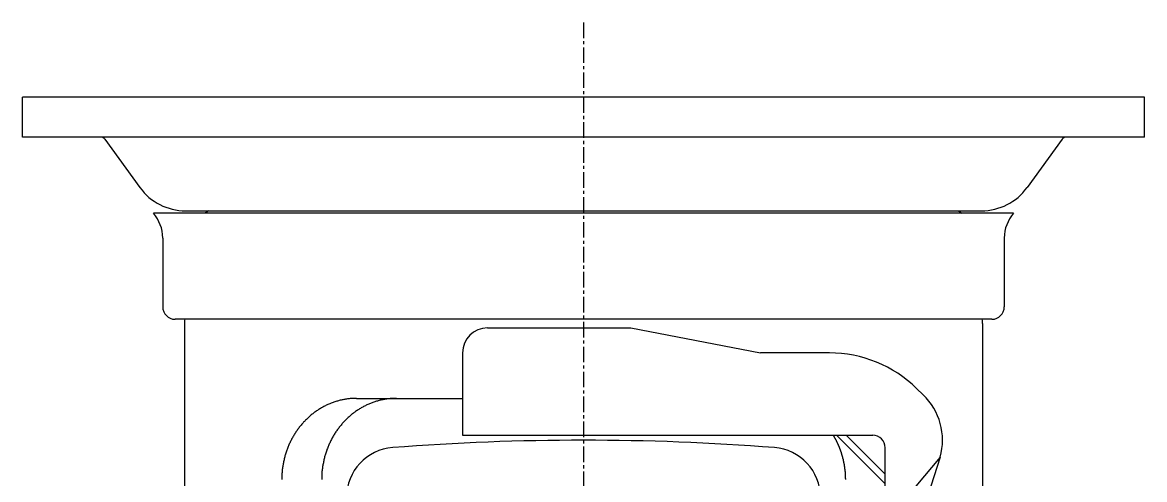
# Model space of a CAD drawing. Extents: x -2887 to -2607, y -818 to -346.
# Drawn here: x -2886.6 to -2796.6, y -572 to -535.4 of the extents above; entities that cross this region are included whole.
import ezdxf

# ---------------------------------------------------------------- set-up
doc = ezdxf.new("R2010")
doc.units = 0
doc.linetypes.add('CENTER', pattern=[2, 1.25, -0.25, 0.25, -0.25])
doc.layers.get('0').update_dxf_attribs({"linetype": 'CONTINUOUS'})
doc.layers.add('CENTER', color=1, linetype='CENTER')

msp = doc.modelspace()

# ---------------------------------------------------------------- linework, layer by layer
at = {"color": 7, "linetype": 'CONTINUOUS'}
for p, q in [((-2886.574, -544.567), (-2886.574, -541.367)), ((-2796.574, -541.367), (-2886.574, -541.367)), ((-2796.574, -544.567), (-2796.574, -541.367)), ((-2796.574, -544.567), (-2886.574, -544.567)), ((-2879.954, -544.733), (-2877.149, -548.607)), ((-2803.194, -544.733), (-2806, -548.607)), ((-2807.074, -550.667), (-2876.074, -550.667)), ((-2873.504, -550.467), (-2809.644, -550.467)), ((-2871.658, -550.467), (-2871.917, -550.667)), ((-2811.491, -550.467), (-2811.232, -550.667)), ((-2875.324, -552.652), (-2875.324, -558.167)), ((-2807.824, -552.652), (-2807.824, -558.167)), ((-2808.824, -559.167), (-2874.324, -559.167)), ((-2873.574, -559.505), (-2873.574, -593.433)), ((-2809.574, -559.505), (-2809.574, -576.634)), ((-2849.274, -559.862), (-2837.774, -559.862)), ((-2837.774, -559.862), (-2827.384, -561.865)), ((-2851.274, -561.852), (-2851.274, -568.465)), ((-2821.85, -561.865), (-2827.384, -561.865)), ((-2814.86, -564.713), (-2814.332, -565.229)), ((-2859.774, -565.505), (-2851.274, -565.505)), ((-2851.274, -568.465), (-2818.374, -568.465)), ((-2817.374, -572.362), (-2821.271, -568.465)), ((-2817.374, -571.596), (-2820.506, -568.465)), ((-2817.374, -614.523), (-2817.374, -569.452)), ((-2812.966, -570.211), (-2816.199, -574.05)), ((-2812.966, -570.211), (-2814.774, -575.852))]:
    msp.add_line(p, q, dxfattribs=at)
for points in [[(-2859.77, -565.505, 0), (-2859.85, -565.505, 0), (-2859.92, -565.507, 0), (-2860, -565.509, 0), (-2860.07, -565.513, 0), (-2860.14, -565.517, 0), (-2860.22, -565.523, 0), (-2860.29, -565.529, 0), (-2860.36, -565.536, 0), (-2860.44, -565.545, 0), (-2860.51, -565.554, 0), (-2860.58, -565.564, 0), (-2860.65, -565.575, 0), (-2860.73, -565.588, 0), (-2860.8, -565.601, 0), (-2860.87, -565.615, 0), (-2860.94, -565.63, 0), (-2861.02, -565.646, 0), (-2861.09, -565.663, 0), (-2861.16, -565.681, 0), (-2861.23, -565.7, 0), (-2861.3, -565.72, 0), (-2861.37, -565.741, 0), (-2861.45, -565.763, 0), (-2861.52, -565.785, 0), (-2861.59, -565.809, 0), (-2861.66, -565.834, 0), (-2861.73, -565.859, 0), (-2861.8, -565.886, 0), (-2861.86, -565.913, 0), (-2861.93, -565.941, 0), (-2862, -565.97, 0), (-2862.07, -566.001, 0), (-2862.14, -566.032, 0), (-2862.21, -566.063, 0), (-2862.27, -566.096, 0), (-2862.34, -566.13, 0), (-2862.41, -566.165, 0), (-2862.47, -566.2, 0), (-2862.54, -566.237, 0), (-2862.6, -566.274, 0), (-2862.67, -566.312, 0), (-2862.73, -566.351, 0), (-2862.8, -566.391, 0), (-2862.86, -566.431, 0), (-2862.92, -566.473, 0), (-2862.98, -566.515, 0), (-2863.05, -566.558, 0), (-2863.11, -566.602, 0), (-2863.17, -566.647, 0), (-2863.23, -566.693, 0), (-2863.29, -566.739, 0), (-2863.35, -566.786, 0), (-2863.41, -566.834, 0), (-2863.47, -566.883, 0), (-2863.52, -566.933, 0), (-2863.58, -566.983, 0), (-2863.64, -567.034, 0), (-2863.69, -567.086, 0), (-2863.75, -567.138, 0), (-2863.8, -567.192, 0), (-2863.86, -567.246, 0), (-2863.91, -567.3, 0), (-2863.96, -567.356, 0), (-2864.02, -567.412, 0), (-2864.07, -567.469, 0), (-2864.12, -567.526, 0), (-2864.17, -567.585, 0), (-2864.22, -567.644, 0), (-2864.27, -567.703, 0), (-2864.32, -567.763, 0), (-2864.37, -567.824, 0), (-2864.41, -567.886, 0), (-2864.46, -567.948, 0), (-2864.5, -568.01, 0), (-2864.55, -568.074, 0), (-2864.59, -568.137, 0), (-2864.64, -568.202, 0), (-2864.68, -568.267, 0), (-2864.72, -568.333, 0), (-2864.76, -568.399, 0), (-2864.8, -568.465, 0), (-2864.84, -568.533, 0), (-2864.88, -568.6, 0), (-2864.92, -568.669, 0), (-2864.96, -568.738, 0), (-2864.99, -568.807, 0), (-2865.03, -568.877, 0), (-2865.07, -568.947, 0), (-2865.1, -569.018, 0), (-2865.13, -569.089, 0), (-2865.17, -569.16, 0), (-2865.2, -569.232, 0), (-2865.23, -569.305, 0), (-2865.26, -569.378, 0), (-2865.29, -569.451, 0), (-2865.32, -569.525, 0), (-2865.35, -569.599, 0), (-2865.37, -569.673, 0), (-2865.4, -569.748, 0), (-2865.42, -569.823, 0), (-2865.45, -569.898, 0), (-2865.47, -569.974, 0), (-2865.49, -570.05, 0), (-2865.52, -570.126, 0), (-2865.54, -570.203, 0), (-2865.56, -570.28, 0), (-2865.58, -570.357, 0), (-2865.59, -570.434, 0), (-2865.61, -570.512, 0), (-2865.63, -570.59, 0), (-2865.64, -570.668, 0), (-2865.66, -570.746, 0), (-2865.67, -570.824, 0), (-2865.69, -570.903, 0), (-2865.7, -570.982, 0), (-2865.71, -571.061, 0), (-2865.72, -571.14, 0), (-2865.73, -571.219, 0), (-2865.74, -571.299, 0), (-2865.75, -571.378, 0), (-2865.75, -571.458, 0), (-2865.76, -571.537, 0), (-2865.76, -571.617, 0), (-2865.77, -571.697, 0), (-2865.77, -571.777, 0), (-2865.77, -571.857, 0), (-2865.77, -571.936, 0), (-2865.77, -572.016, 0)], [(-2856.57, -565.505, 0), (-2856.65, -565.505, 0), (-2856.72, -565.507, 0), (-2856.8, -565.509, 0), (-2856.87, -565.513, 0), (-2856.94, -565.517, 0), (-2857.02, -565.523, 0), (-2857.09, -565.529, 0), (-2857.16, -565.536, 0), (-2857.24, -565.545, 0), (-2857.31, -565.554, 0), (-2857.38, -565.564, 0), (-2857.45, -565.575, 0), (-2857.53, -565.588, 0), (-2857.6, -565.601, 0), (-2857.67, -565.615, 0), (-2857.74, -565.63, 0), (-2857.82, -565.646, 0), (-2857.89, -565.663, 0), (-2857.96, -565.681, 0), (-2858.03, -565.7, 0), (-2858.1, -565.72, 0), (-2858.17, -565.741, 0), (-2858.25, -565.763, 0), (-2858.32, -565.785, 0), (-2858.39, -565.809, 0), (-2858.46, -565.834, 0), (-2858.53, -565.859, 0), (-2858.6, -565.886, 0), (-2858.66, -565.913, 0), (-2858.73, -565.941, 0), (-2858.8, -565.97, 0), (-2858.87, -566.001, 0), (-2858.94, -566.032, 0), (-2859.01, -566.063, 0), (-2859.07, -566.096, 0), (-2859.14, -566.13, 0), (-2859.21, -566.165, 0), (-2859.27, -566.2, 0), (-2859.34, -566.237, 0), (-2859.4, -566.274, 0), (-2859.47, -566.312, 0), (-2859.53, -566.351, 0), (-2859.6, -566.391, 0), (-2859.66, -566.431, 0), (-2859.72, -566.473, 0), (-2859.78, -566.515, 0), (-2859.85, -566.558, 0), (-2859.91, -566.602, 0), (-2859.97, -566.647, 0), (-2860.03, -566.693, 0), (-2860.09, -566.739, 0), (-2860.15, -566.786, 0), (-2860.21, -566.834, 0), (-2860.27, -566.883, 0), (-2860.32, -566.933, 0), (-2860.38, -566.983, 0), (-2860.44, -567.034, 0), (-2860.49, -567.086, 0), (-2860.55, -567.138, 0), (-2860.6, -567.192, 0), (-2860.66, -567.246, 0), (-2860.71, -567.3, 0), (-2860.76, -567.356, 0), (-2860.82, -567.412, 0), (-2860.87, -567.469, 0), (-2860.92, -567.526, 0), (-2860.97, -567.585, 0), (-2861.02, -567.644, 0), (-2861.07, -567.703, 0), (-2861.12, -567.763, 0), (-2861.17, -567.824, 0), (-2861.21, -567.886, 0), (-2861.26, -567.948, 0), (-2861.3, -568.01, 0), (-2861.35, -568.074, 0), (-2861.39, -568.137, 0), (-2861.44, -568.202, 0), (-2861.48, -568.267, 0), (-2861.52, -568.333, 0), (-2861.56, -568.399, 0), (-2861.6, -568.465, 0), (-2861.64, -568.533, 0), (-2861.68, -568.6, 0), (-2861.72, -568.669, 0), (-2861.76, -568.738, 0), (-2861.79, -568.807, 0), (-2861.83, -568.877, 0), (-2861.87, -568.947, 0), (-2861.9, -569.018, 0), (-2861.93, -569.089, 0), (-2861.97, -569.16, 0), (-2862, -569.232, 0), (-2862.03, -569.305, 0), (-2862.06, -569.378, 0), (-2862.09, -569.451, 0), (-2862.12, -569.525, 0), (-2862.15, -569.599, 0), (-2862.17, -569.673, 0), (-2862.2, -569.748, 0), (-2862.22, -569.823, 0), (-2862.25, -569.898, 0), (-2862.27, -569.974, 0), (-2862.29, -570.05, 0), (-2862.32, -570.126, 0), (-2862.34, -570.203, 0), (-2862.36, -570.28, 0), (-2862.38, -570.357, 0), (-2862.39, -570.434, 0), (-2862.41, -570.512, 0), (-2862.43, -570.59, 0), (-2862.44, -570.668, 0), (-2862.46, -570.746, 0), (-2862.47, -570.824, 0), (-2862.49, -570.903, 0), (-2862.5, -570.982, 0), (-2862.51, -571.061, 0), (-2862.52, -571.14, 0), (-2862.53, -571.219, 0), (-2862.54, -571.299, 0), (-2862.55, -571.378, 0), (-2862.55, -571.458, 0), (-2862.56, -571.537, 0), (-2862.56, -571.617, 0), (-2862.57, -571.697, 0), (-2862.57, -571.777, 0), (-2862.57, -571.857, 0), (-2862.57, -571.936, 0), (-2862.57, -572.016, 0)], [(-2821.55, -568.465, 0), (-2821.53, -568.49, 0), (-2821.52, -568.514, 0), (-2821.5, -568.539, 0), (-2821.49, -568.564, 0), (-2821.47, -568.589, 0), (-2821.46, -568.614, 0), (-2821.44, -568.639, 0), (-2821.43, -568.664, 0), (-2821.42, -568.689, 0), (-2821.4, -568.714, 0), (-2821.39, -568.74, 0), (-2821.38, -568.765, 0), (-2821.36, -568.791, 0), (-2821.35, -568.816, 0), (-2821.34, -568.842, 0), (-2821.32, -568.867, 0), (-2821.31, -568.893, 0), (-2821.3, -568.919, 0), (-2821.28, -568.945, 0), (-2821.27, -568.971, 0), (-2821.26, -568.997, 0), (-2821.25, -569.023, 0), (-2821.23, -569.049, 0), (-2821.22, -569.075, 0), (-2821.21, -569.101, 0), (-2821.2, -569.127, 0), (-2821.19, -569.154, 0), (-2821.17, -569.18, 0), (-2821.16, -569.206, 0), (-2821.15, -569.233, 0), (-2821.14, -569.26, 0), (-2821.13, -569.286, 0), (-2821.12, -569.313, 0), (-2821.1, -569.34, 0), (-2821.09, -569.366, 0), (-2821.08, -569.393, 0), (-2821.07, -569.42, 0), (-2821.06, -569.447, 0), (-2821.05, -569.474, 0), (-2821.04, -569.501, 0), (-2821.03, -569.528, 0), (-2821.02, -569.555, 0), (-2821.01, -569.582, 0), (-2821, -569.61, 0), (-2820.99, -569.637, 0), (-2820.98, -569.664, 0), (-2820.97, -569.692, 0), (-2820.96, -569.719, 0), (-2820.95, -569.747, 0), (-2820.94, -569.774, 0), (-2820.93, -569.802, 0), (-2820.92, -569.829, 0), (-2820.91, -569.857, 0), (-2820.9, -569.885, 0), (-2820.9, -569.912, 0), (-2820.89, -569.94, 0), (-2820.88, -569.968, 0), (-2820.87, -569.996, 0), (-2820.86, -570.024, 0), (-2820.85, -570.052, 0), (-2820.85, -570.08, 0), (-2820.84, -570.108, 0), (-2820.83, -570.136, 0), (-2820.82, -570.164, 0), (-2820.81, -570.192, 0), (-2820.81, -570.22, 0), (-2820.8, -570.249, 0), (-2820.79, -570.277, 0), (-2820.79, -570.305, 0), (-2820.78, -570.334, 0), (-2820.77, -570.362, 0), (-2820.76, -570.39, 0), (-2820.76, -570.419, 0), (-2820.75, -570.447, 0), (-2820.74, -570.476, 0), (-2820.74, -570.504, 0), (-2820.73, -570.533, 0), (-2820.73, -570.561, 0), (-2820.72, -570.59, 0), (-2820.71, -570.619, 0), (-2820.71, -570.647, 0), (-2820.7, -570.676, 0), (-2820.7, -570.705, 0), (-2820.69, -570.734, 0), (-2820.69, -570.762, 0), (-2820.68, -570.791, 0), (-2820.68, -570.82, 0), (-2820.67, -570.849, 0), (-2820.67, -570.878, 0), (-2820.66, -570.907, 0), (-2820.66, -570.936, 0), (-2820.65, -570.964, 0), (-2820.65, -570.993, 0), (-2820.64, -571.022, 0), (-2820.64, -571.051, 0), (-2820.64, -571.081, 0), (-2820.63, -571.11, 0), (-2820.63, -571.139, 0), (-2820.63, -571.168, 0), (-2820.62, -571.197, 0), (-2820.62, -571.226, 0), (-2820.62, -571.255, 0), (-2820.61, -571.284, 0), (-2820.61, -571.313, 0), (-2820.61, -571.343, 0), (-2820.6, -571.372, 0), (-2820.6, -571.401, 0), (-2820.6, -571.43, 0), (-2820.6, -571.459, 0), (-2820.59, -571.489, 0), (-2820.59, -571.518, 0), (-2820.59, -571.547, 0), (-2820.59, -571.576, 0), (-2820.59, -571.606, 0), (-2820.58, -571.635, 0), (-2820.58, -571.664, 0), (-2820.58, -571.694, 0), (-2820.58, -571.723, 0), (-2820.58, -571.752, 0), (-2820.58, -571.782, 0), (-2820.58, -571.811, 0), (-2820.58, -571.84, 0), (-2820.58, -571.87, 0), (-2820.58, -571.899, 0), (-2820.57, -571.928, 0), (-2820.57, -571.958, 0), (-2820.57, -571.987, 0), (-2820.57, -572.016, 0)]]:
    msp.add_polyline3d(points, dxfattribs=at)
for centre, radius, start, end in [((-2880.278, -544.967), 0.4, 35.91416, 90), ((-2802.87, -544.967), 0.4, 90, 144.08584), ((-2873.504, -545.967), 4.5, 215.91416, 270), ((-2809.644, -545.967), 4.5, 270, 324.08584), ((-2878.324, -552.652), 3, 0, 41.40962), ((-2804.824, -552.652), 3, 138.59038, 180), ((-2874.324, -558.167), 1, 180, 270), ((-2808.824, -558.167), 1, 270, 0), ((-2869.574, -559.505), 4, 175.15991, 180), ((-2813.574, -559.505), 4, 0, 4.84009), ((-2849.274, -561.862), 2, 90, 180), ((-2821.85, -571.865), 10, 45.65465, 90), ((-2817.778, -568.852), 5, 344.23328, 46.43948), ((-2818.374, -569.465), 1, 0, 90), ((-2856.574, -573.44), 4, 94.38917, 180), ((-2841.574, -768.865), 200, 85.61083, 94.38917), ((-2826.574, -573.44), 4, 0, 85.61083)]:
    msp.add_arc(centre, radius, start, end, dxfattribs=at)
at = {"layer": 'CENTER', "color": 1, "linetype": 'CENTER'}
msp.add_line((-2841.574, -535.367), (-2841.574, -639.865), dxfattribs=at)

doc.saveas('drawing.dxf')
